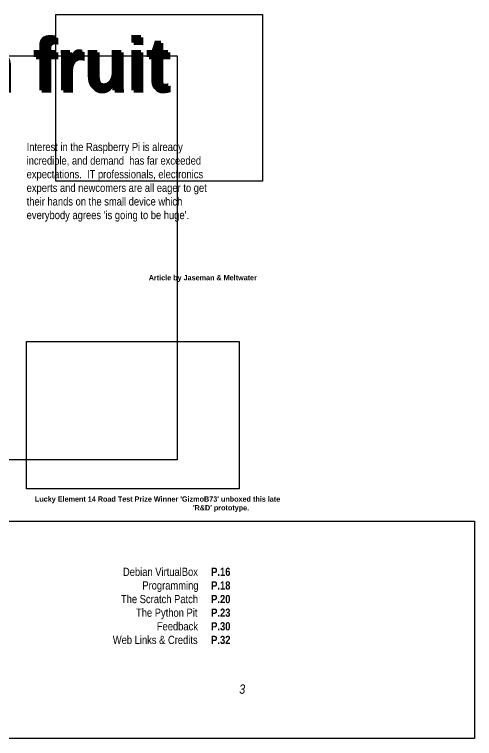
# Model space of a CAD drawing. Header units: millimetres. Extents: x -414 to 301, y -13 to 326.
# Drawn here: x 103.8 to 300.7, y -13.2 to 297 of the extents above; entities that cross this region are included whole.
import ezdxf

# ---------------------------------------------------------------- set-up
doc = ezdxf.new("R2010")
doc.units = ezdxf.units.MM
doc.layers.add('Images', color=7, linetype='Continuous')
doc.layers.add('Text', color=7, linetype='Continuous')
doc.styles.get("Standard").update_dxf_attribs({"font": 'arial.ttf'})
picture_1 = doc.add_image_def('image1.jpg', size_in_pixel=(774, 625))
picture_2 = doc.add_image_def('image2.jpg', size_in_pixel=(2386, 1655))
picture_3 = doc.add_image_def('image3.jpg', size_in_pixel=(1024, 768))
picture_4 = doc.add_image_def('image4.jpg', size_in_pixel=(2366, 544))

msp = doc.modelspace()

# ---------------------------------------------------------------- texts
at = {"layer": 'Text', "color": 12, "char_height": 22.5, "attachment_point": 1}
for s, insert in [('\\pi2.2666;{\\fBradley Hand ITC|b1|i0|c0|p66;Fresh fruit}', (19, 287)), ('\\pi2.2666;{\\fBradley Hand ITC|b1|i0|c0|p66;\\C18;\\c66;Fresh fruit}', (20, 286))]:
    msp.add_mtext_dynamic_manual_height_columns(s, width=181, gutter_width=12.5, heights=[0], dxfattribs=dict(at, insert=insert))
at = {"layer": 'Text', "attachment_point": 1}
for s, width, insert, char_height in [("{\\fArial Narrow|b0|i0|c0|p34;Interest in the Raspberry Pi is already incredible, and demand  has far exceeded \\H1.6837x; \\H0.59392x;expectations.  IT professionals, electronics \\H1.4686x; \\H0.68092x;experts and newcomers are all eager to get \\H1.5233x; \\H0.65649x;their hands on the small device which \\H1.4922x; \\H0.67013x;everybody agrees 'is going to be huge'.\\H1.5026x; }", 82, (109, 242), 3.5), ('\\pi52.288;{\\fArial Narrow|b1|i0|c0|p34;Article by Jaseman & Meltwater}', 91, (109, 185.38), 2.25), ("\\pi3.5554;{\\fArial Narrow|b1|i0|c0|p34;Lucky Element 14 Road Test Prize Winner 'GizmoB73' unboxed this late \\P\\pi71.171;'R&D' prototype.\\H1.0213x; }", 91, (109, 90.55), 2.25)]:
    msp.add_mtext_dynamic_manual_height_columns(s, width=width, gutter_width=12.5, heights=[0], dxfattribs=dict(at, insert=insert, char_height=char_height))
at = {"layer": 'Text', "color": 255, "attachment_point": 1}
for s, width, insert, char_height in [('\\pi41.237;{\\fArial Narrow|b0|i0|c0|p34;\\C256;Debian VirtualBox\\P\\pi49.522;Programming\\H1.8333x; \\H0.54545x;\\P\\pi40.39;The Scratch Patch\\H1.5733x; \\H0.63561x;\\P\\pi46.822;The Python Pit\\H1.6578x; \\H0.60323x;\\P\\pi55.741;Feedback\\H1.6141x; \\H0.61955x;\\P\\pi36.887;Web Links & Credits\\H1.6464x; }', 73, (109, 60), 3.5), ('{\\fArial Narrow|b1|i0|c0|p34;\\C12;P.16\\PP.18\\H1.8397x; \\H0.54356x;\\PP.20\\H1.5598x; \\H0.6411x;\\PP.23\\H1.6531x; \\H0.60492x;\\PP.30\\H1.622x; \\H0.61651x;\\PP.32\\H1.6324x; }', 10.8623, (188, 60), 3.5), ('{\\fArial Narrow|b0|i1|c0|p34;\\C43;3}', 10, (200, 10), 4)]:
    msp.add_mtext_dynamic_manual_height_columns(s, width=width, gutter_width=12.5, heights=[0], dxfattribs=dict(at, insert=insert, char_height=char_height))

# ---------------------------------------------------------------- pictures from other files: only their frames are drawn
at = {"layer": 'Images'}
image = msp.add_image(picture_1, insert=(210, 297), size_in_units=(88.46, 71.43), rotation=180, dxfattribs=dict(at, brightness=99, contrast=63))
image.dxf.flags = 7
image = msp.add_image(picture_3, insert=(-57.33, 106.22), size_in_units=(230.82, 173.12), dxfattribs=dict(at, brightness=91, contrast=18))
image.dxf.flags = 7
image = msp.add_image(picture_2, insert=(109, 93.83), size_in_units=(91, 63.12), dxfattribs=at)
image.dxf.flags = 7
image = msp.add_image(picture_4, insert=(-104.49, -13.17), size_in_units=(405.22, 93.17), rotation=0, dxfattribs=at)
image.dxf.flags = 7

doc.saveas('drawing.dxf')
